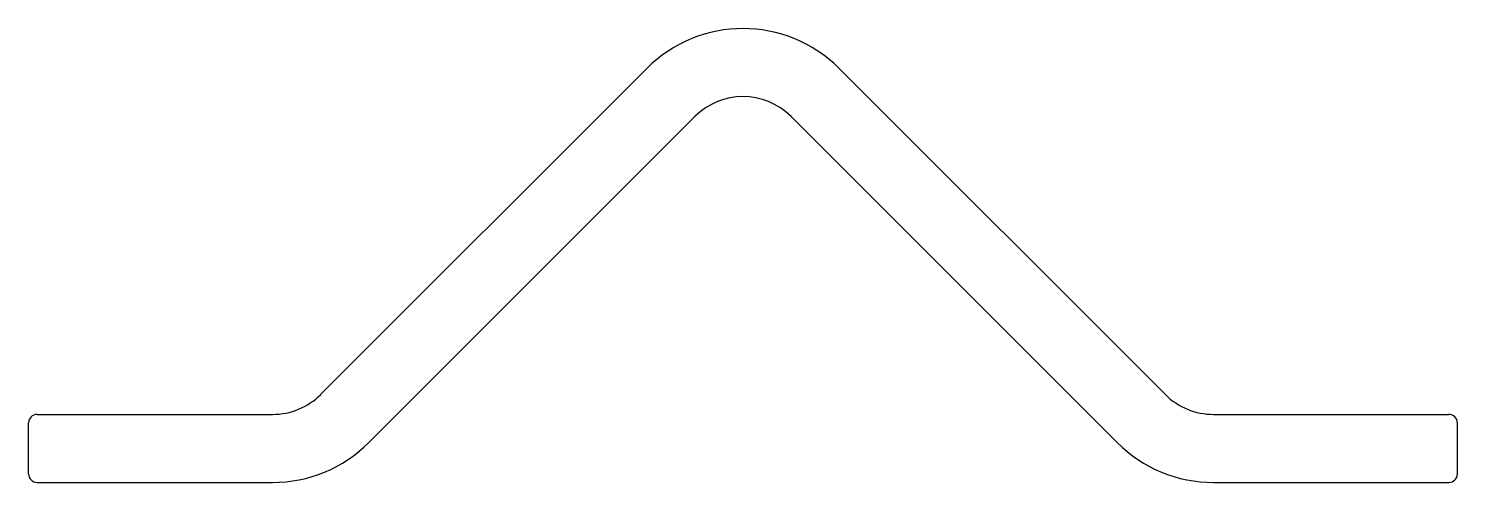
# Model space of a CAD drawing. Extents: x 1177.6 to 1219.6, y 1587.4 to 1600.7.
import ezdxf

# ---------------------------------------------------------------- set-up
doc = ezdxf.new("R2010")
doc.units = 0
doc.layers.get('0').update_dxf_attribs({"linetype": 'CONTINUOUS'})

msp = doc.modelspace()

# ---------------------------------------------------------------- linework, layer by layer
for p, q in [((1186.211, 1589.943), (1195.797, 1599.529)), ((1211.04, 1589.943), (1201.454, 1599.529)), ((1187.625, 1588.529), (1197.211, 1598.115)), ((1200.04, 1598.115), (1209.625, 1588.529)), ((1177.875, 1589.357), (1184.797, 1589.357)), ((1212.454, 1589.357), (1219.375, 1589.357)), ((1177.625, 1587.607), (1177.625, 1589.107)), ((1219.625, 1587.607), (1219.625, 1589.107)), ((1177.875, 1587.357), (1184.797, 1587.357)), ((1212.454, 1587.357), (1219.375, 1587.357))]:
    msp.add_line(p, q)
for centre, radius, start, end in [((1198.625, 1596.7), 4, 45, 135), ((1198.625, 1596.7), 2, 45, 135), ((1184.797, 1591.357), 2, 270, 315), ((1212.454, 1591.357), 2, 225, 270), ((1177.875, 1589.107), 0.25, 90, 180), ((1219.375, 1589.107), 0.25, 0, 90), ((1184.797, 1591.357), 4, 270, 315), ((1212.454, 1591.357), 4, 225, 270), ((1177.875, 1587.607), 0.25, 180, 270), ((1219.375, 1587.607), 0.25, 270, 0)]:
    msp.add_arc(centre, radius, start, end)

doc.saveas('drawing.dxf')
